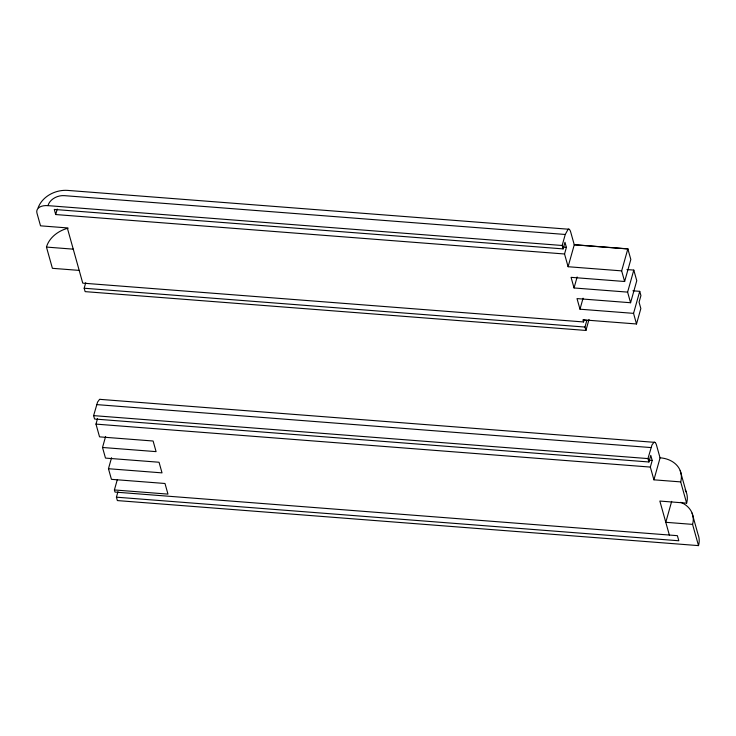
<?xml version="1.0" encoding="UTF-8"?>
<svg xmlns="http://www.w3.org/2000/svg" width="736" height="736" viewBox="0 0 736 736"><rect width="100%" height="100%" fill="white"/><g stroke="black" fill="none" stroke-linecap="round" stroke-linejoin="round"><path stroke-width="1.1" d="M627.826 248.952L574.264 244.794L570.704 232.052A14.012 3.781 -85.6 0 0 568.118 229.236L565.257 234.471L64.455 195.656A13.947 10.801 -15.6 0 0 47.969 205.638A13.947 7.976 15.7 0 0 36.956 213.09L40.526 225.832L67.307 227.912L82.754 283.139L583.547 321.954L582.958 319.829L636.511 323.978L633.549 313.361L579.986 309.203L577.015 298.586L630.577 302.735L627.606 292.118L574.043 287.969L571.072 277.343L624.634 281.502L621.662 270.876L568.1 266.726L564.54 253.984L55.706 214.544L57.252 209.042M589.021 319.433L585.92 330.446L85.128 291.631L84.18 288.236L85.726 282.725M669.355 535.044L659.852 501.06L686.624 503.139L680.69 481.896L653.908 479.826L650.339 467.075L652.197 460.469L650.771 455.372L648.913 461.978L94.558 419.014L93.61 415.619L97.575 402.068L99.572 399.372A14.012 3.781 -85.6 0 1 100.547 399.4L654.911 442.364M105.616 436.466L102.516 447.479L156.078 451.628L153.106 441.011L99.544 436.862L95.984 424.111L97.529 418.609M117.19 480.047L114.402 489.955L167.964 494.114L164.993 483.488L111.43 479.338L108.459 468.722L111.559 457.709M692.079 513.093L698.013 534.327A27.894 21.602 -15.6 0 1 698.51 545.615L117.374 500.581L116.417 497.177L117.972 491.676M55.706 214.544L54.28 209.447L563.114 248.888L562.157 245.484L565.257 234.471M563.114 248.888L564.972 242.273L566.398 247.379L564.54 253.984M568.1 266.726L574.292 244.702L627.854 248.851L630.826 259.477L624.634 281.502M574.043 287.969L577.134 276.957M579.986 309.203L583.078 298.19M583.547 321.954L584.163 319.746M585.92 330.446L584.973 327.051L586.831 320.445L583.39 320.178M621.662 270.876L627.854 248.851M627.606 292.118L633.797 270.094L626.952 269.56M630.577 302.735L636.769 280.71L633.797 270.094M633.549 313.361L639.731 291.336L632.896 290.803M636.511 323.978L640.844 308.559L639.069 302.192L640.927 295.578L639.731 291.336M648.913 461.978L647.965 458.583L651.94 445.032L653.927 442.336A14.012 3.781 -85.6 0 1 656.503 445.151L660.072 457.893M653.908 479.826L660.1 457.801A27.894 21.602 -15.6 0 1 680.69 481.896M671.674 501.382L665.786 522.302L692.567 524.382L698.51 545.615M38.106 207.764C42.504 196.19 55.568 189.594 67.546 190.394L569.103 229.264M47.969 205.638L562.157 245.484M562.957 247.112L566.398 247.379M79.184 270.397L52.403 268.318L46.46 247.075L73.241 249.154M84.18 288.236L584.973 327.051M96.701 404.607L651.056 447.571M93.61 415.619L647.965 458.583M648.766 460.202L652.197 460.469M95.984 424.111L650.339 467.075M108.459 468.722L162.021 472.871L159.05 462.245L105.487 458.096L102.516 447.479M116.417 497.177L678.813 540.767L677.387 535.67L114.991 492.08L114.402 489.955M680.193 470.608L686.136 491.85M685.152 489.799A27.894 21.602 -15.6 0 1 686.624 503.139M680.763 502.311A27.894 21.602 -15.6 0 1 692.567 524.382M46.46 247.075A27.894 21.602 -15.6 0 1 68.209 228.132"/></g></svg>
